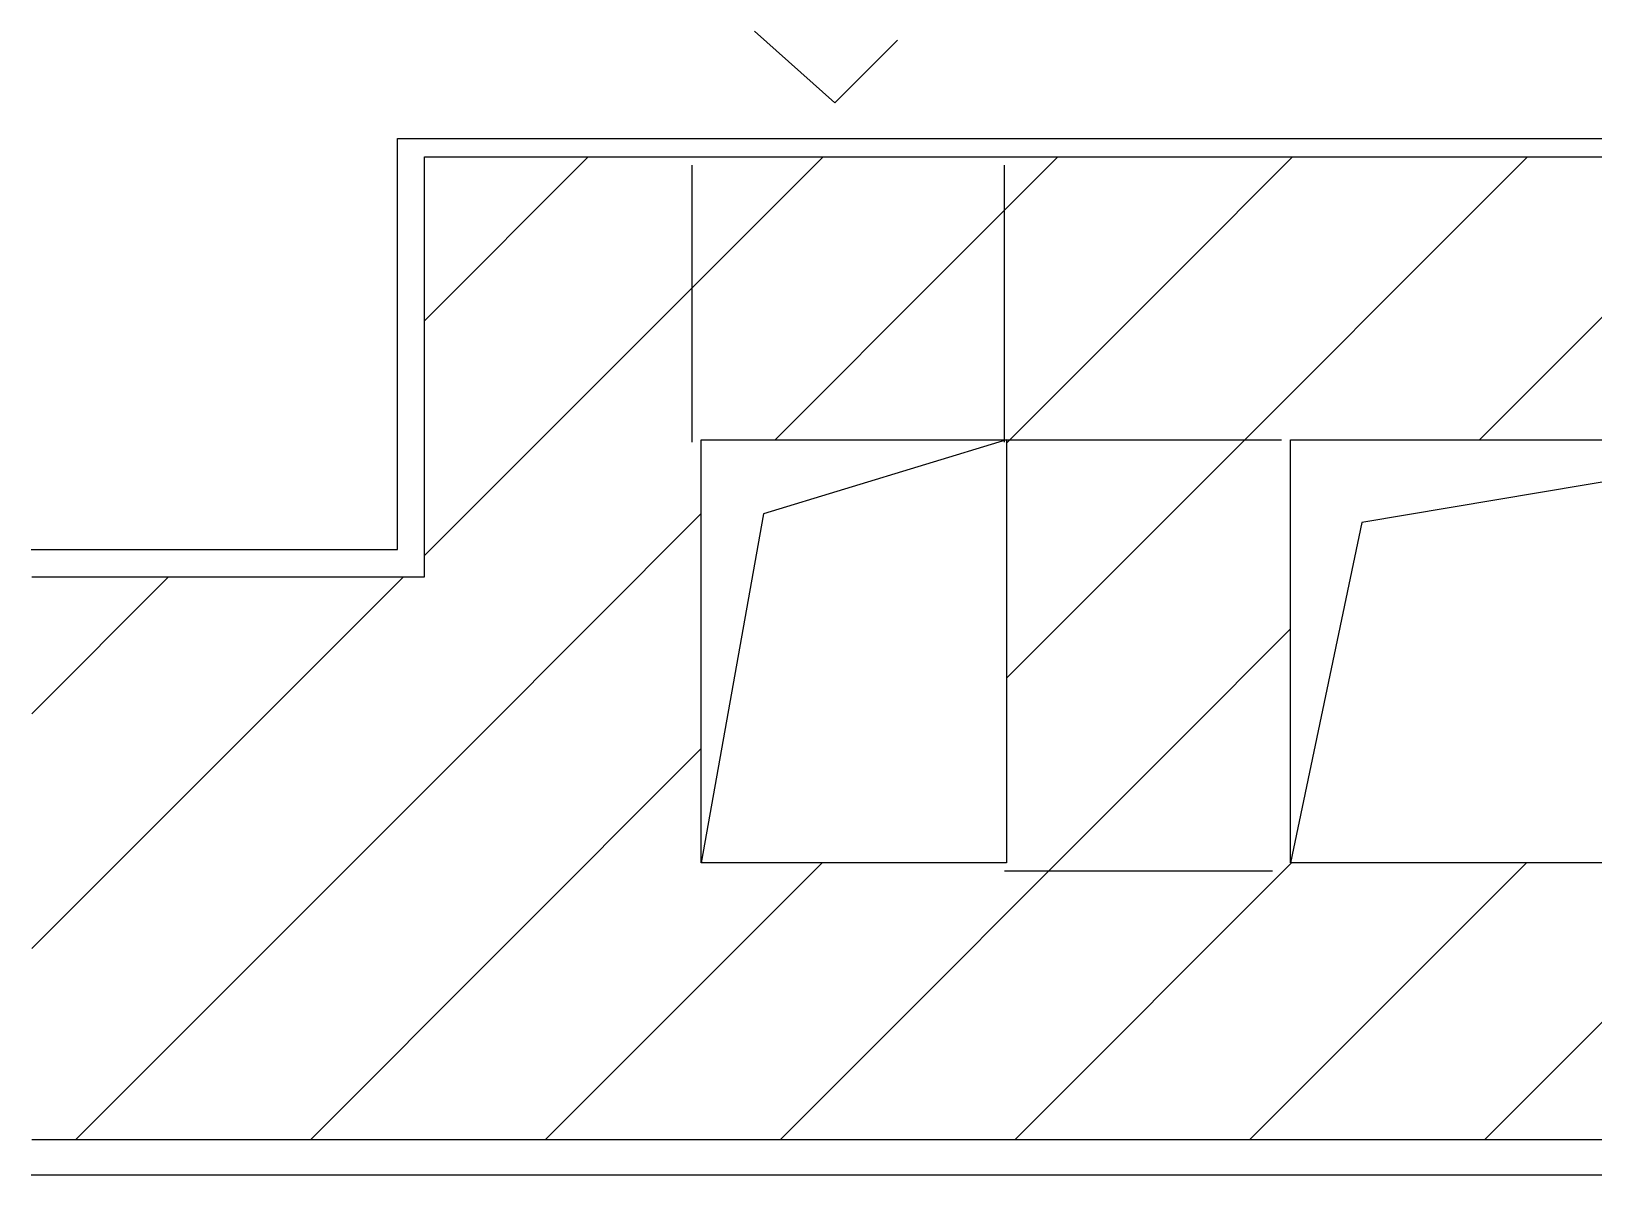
# Model space of a CAD drawing. Header units: metres. Extents: x 571 to 4031, y 26335 to 27550.
# Drawn here: x 2700 to 3365, y 26400 to 26887 of the extents above; entities that cross this region are included whole.
import ezdxf

# ---------------------------------------------------------------- set-up
doc = ezdxf.new("R2010")
doc.units = ezdxf.units.M

msp = doc.modelspace()

# ---------------------------------------------------------------- linework, layer by layer
for p, q in [((2855.94, 26666.16), (2855.94, 26841.07)), ((2855.94, 26841.07), (3860.06, 26841.07)), ((2867.53, 26763.52), (2937.21, 26833.2)), ((2989.99, 26785.98), (3037.21, 26833.2)), ((3089.99, 26785.98), (3137.21, 26833.2)), ((3189.99, 26785.98), (3237.21, 26833.2)), ((3189.99, 26685.98), (3337.21, 26833.2)), ((2867.53, 26663.52), (2989.99, 26785.98)), ((2989.99, 26785.98), (2989.99, 26785.98)), ((3016.79, 26712.78), (3089.99, 26785.98)), ((3089.99, 26785.98), (3089.99, 26785.98)), ((3115.39, 26711.38), (3189.99, 26785.98)), ((3189.99, 26785.98), (3189.99, 26785.98)), ((3316.79, 26712.77), (3389.99, 26785.98)), ((3115.39, 26611.38), (3189.99, 26685.98)), ((3189.99, 26685.98), (3189.99, 26685.98)), ((2889.99, 26585.98), (2985.39, 26681.38)), ((2700, 26666.16), (2855.94, 26666.16)), ((2700.24, 26596.23), (2758.48, 26654.46)), ((2789.99, 26585.98), (2858.48, 26654.46)), ((3189.99, 26585.98), (3236.33, 26632.31)), ((2700.24, 26496.23), (2789.99, 26585.98)), ((2718.9, 26414.89), (2889.99, 26585.98)), ((2789.99, 26585.98), (2789.99, 26585.98)), ((2889.99, 26585.98), (2889.99, 26585.98)), ((3018.9, 26414.89), (3189.99, 26585.98)), ((3189.99, 26585.98), (3189.99, 26585.98)), ((2818.9, 26414.89), (2985.39, 26581.38)), ((2989.99, 26485.98), (3036.79, 26532.78)), ((3118.9, 26414.89), (3236.79, 26532.77)), ((3218.9, 26414.89), (3336.79, 26532.77)), ((2918.9, 26414.89), (2989.99, 26485.98)), ((2989.99, 26485.98), (2989.99, 26485.98)), ((3318.9, 26414.89), (3389.99, 26485.98)), ((2700, 26400), (4023.61, 26400))]:
    msp.add_line(p, q)
for points in [[(3008.08, 26886.7), (3042.31, 26856.28), (3068.94, 26882.9)], [(2867.53, 26654.46), (2867.53, 26833.2)], [(2867.53, 26833.2), (3730.59, 26833.2)], [(2981.46, 26711.79), (2981.46, 26829.66)], [(3114.58, 26711.79), (3114.58, 26829.66)], [(3115.39, 26712.78), (3011.89, 26681.37), (2985.39, 26532.78)], [(3115.39, 26712.78), (3232.49, 26712.78)], [(3476.33, 26712.77), (3266.72, 26677.57), (3236.33, 26532.77)], [(2700.24, 26654.46), (2867.53, 26654.46)], [(3114.58, 26529.28), (3228.68, 26529.28)], [(4027.15, 26414.89), (2700.24, 26414.89)]]:
    msp.add_lwpolyline(points)
for points in [[(2985.39, 26532.78), (2985.39, 26712.78), (3115.39, 26712.78), (3115.39, 26532.78)], [(3236.33, 26532.77), (3236.33, 26712.77), (3476.33, 26712.77), (3476.33, 26532.77)]]:
    msp.add_lwpolyline(points, close=True)

doc.saveas('drawing.dxf')
